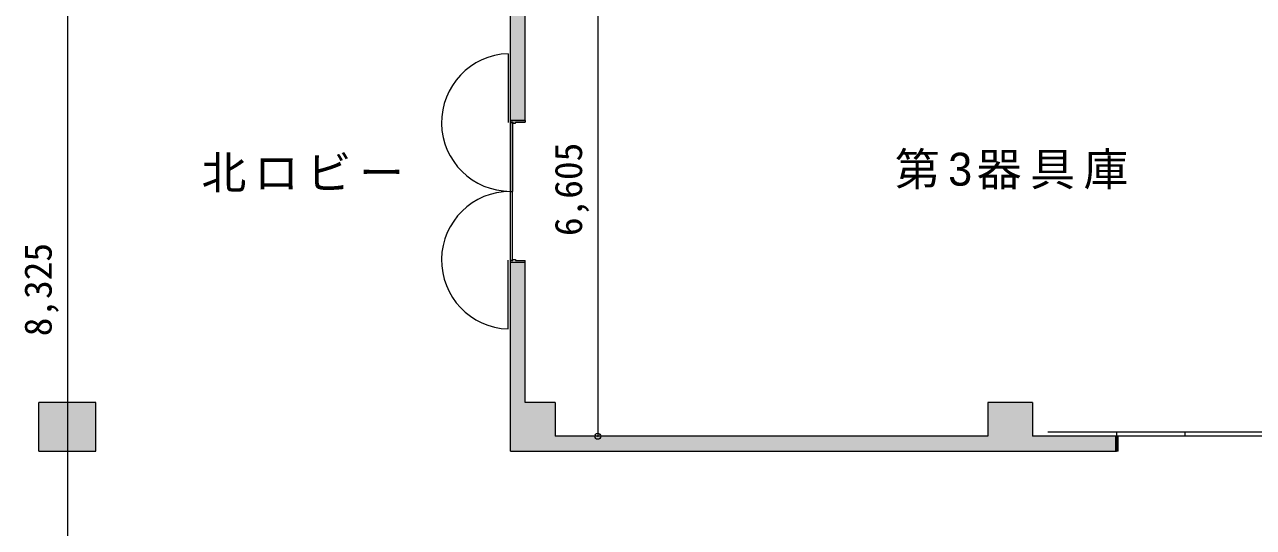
# Model space of a CAD drawing. Units: millimetres at full size, sheet at 1:200; details may follow other scales. Extents: x -96239 to 62349, y -170536 to 17264.
# Drawn here: x -33789 to -17365, y -49809 to -43087 of the extents above; entities that cross this region are included whole.
import ezdxf
from ezdxf.enums import TextEntityAlignment as Align

# ---------------------------------------------------------------- set-up
doc = ezdxf.new("R2010")
doc.units = ezdxf.units.MM
doc.header["$LTSCALE"] = 200
doc.header["$PDMODE"] = 32
doc.header["$PDSIZE"] = 80
for name, color, linetype, lineweight in [('0-1_躯体', 7, 'Continuous', 9), ('0-2_建具', 7, 'Continuous', 9), ('0-6_寸法', 4, 'Continuous', 5)]:
    doc.layers.add(name, color=color, linetype=linetype, lineweight=lineweight)
doc.layers.add('0-4_室名', color=7, linetype='Continuous')
doc.styles.add('ＭＳ ゴシック', font='')
doc.styles.add('ＭＳ Ｐゴシック', font='')
doc.styles.get('ＭＳ ゴシック').set_extended_font_data('MS Gothic')
doc.styles.get('ＭＳ Ｐゴシック').set_extended_font_data('MS PGothic')

msp = doc.modelspace()

# ---------------------------------------------------------------- linework, layer by layer
at = {"layer": '0-1_躯体'}
for p, q in [((-27296.1, -48791.2), (-27296.1, -41786.2)), ((-27096.1, -44371.2), (-27096.1, -42466.2)), ((-27096.1, -44371.2), (-27296.1, -44371.2)), ((-27296.1, -46261.2), (-27096.1, -46261.2)), ((-27096.1, -48141.2), (-27096.1, -46261.2)), ((-33596.1, -48791.2), (-33596.1, -48141.2)), ((-26696.1, -48141.2), (-27096.1, -48141.2)), ((-26696.1, -48141.2), (-26696.1, -48591.2)), ((-20316.1, -48141.2), (-20916.1, -48141.2)), ((-20916.1, -48141.2), (-20916.1, -48591.2)), ((-20316.1, -48141.2), (-20316.1, -48591.2)), ((-20916.1, -48591.2), (-26696.1, -48591.2)), ((-14616.1, -48591.2), (-20316.1, -48591.2)), ((-19196.1, -48591.2), (-19196.1, -48791.2)), ((-27296.1, -48791.2), (-19196.1, -48791.2))]:
    msp.add_line(p, q, dxfattribs=at)
msp.add_lwpolyline([(-33596.1, -48791.2), (-32836.1, -48791.2), (-32836.1, -48141.2), (-33596.1, -48141.2)], dxfattribs=at)
at = {"layer": '0-1_躯体', "color": 9}
for points in [[(-27296.1, -41786.2), (-27296.1, -44371.2), (-27096.1, -41786.2), (-27096.1, -44371.2)], [(-27096.1, -46261.2), (-27296.1, -46261.2), (-27096.1, -48791.2), (-27296.1, -48791.2)], [(-32836.1, -48141.2), (-33596.1, -48141.2), (-32836.1, -48791.2), (-33596.1, -48791.2)], [(-26696.1, -48141.2), (-27296.1, -48141.2), (-26696.1, -48791.2), (-27296.1, -48791.2)], [(-20316.1, -48141.2), (-20916.1, -48141.2), (-20316.1, -48591.2), (-20916.1, -48591.2)], [(-19216.1, -48591.2), (-27296.1, -48591.2), (-19216.1, -48791.2), (-27296.1, -48791.2)], [(-19216.1, -48591.2), (-19216.1, -48791.2), (-19196.1, -48591.2), (-19196.1, -48791.2)]]:
    msp.add_solid(points, dxfattribs=at)
at = {"layer": '0-2_建具', "color": 4, "lineweight": 5}
for p, q in [((-27326.1, -43476.7), (-27326.1, -44396.2)), ((-27326.1, -43476.7), (-27326.1, -44396.2)), ((-27326.1, -47155.7), (-27326.1, -46236.2)), ((-27326.1, -47155.7), (-27326.1, -46236.2)), ((-19196.1, -48536.2), (-20111.1, -48536.2))]:
    msp.add_line(p, q, dxfattribs=at)
at = {"layer": '0-2_建具'}
for p, q in [((-27296.1, -44371.2), (-27296.1, -44391.2)), ((-27296.1, -44371.2), (-27296.1, -44391.2)), ((-27296.1, -44396.2), (-27266.1, -44396.2)), ((-27296.1, -44396.2), (-27296.1, -45316.2)), ((-27296.1, -44396.2), (-27266.1, -44396.2)), ((-27296.1, -44396.2), (-27296.1, -45316.2)), ((-27266.1, -44396.2), (-27266.1, -45316.2)), ((-27266.1, -44396.2), (-27266.1, -45316.2)), ((-27261.1, -44406.2), (-27226.1, -44406.2)), ((-27261.1, -44406.2), (-27226.1, -44406.2)), ((-27226.1, -44406.2), (-27226.1, -44391.2)), ((-27226.1, -44391.2), (-27096.1, -44391.2)), ((-27226.1, -44406.2), (-27226.1, -44391.2)), ((-27226.1, -44391.2), (-27096.1, -44391.2)), ((-27296.1, -45316.2), (-27266.1, -45316.2)), ((-27296.1, -46236.2), (-27296.1, -45316.2)), ((-27296.1, -45316.2), (-27266.1, -45316.2)), ((-27296.1, -46236.2), (-27296.1, -45316.2)), ((-27296.1, -45316.2), (-27266.1, -45316.2)), ((-27296.1, -45316.2), (-27266.1, -45316.2)), ((-27266.1, -46236.2), (-27266.1, -45316.2)), ((-27266.1, -46236.2), (-27266.1, -45316.2)), ((-27296.1, -46236.2), (-27266.1, -46236.2)), ((-27296.1, -46236.2), (-27266.1, -46236.2)), ((-27296.1, -46261.2), (-27296.1, -46241.2)), ((-27296.1, -46261.2), (-27296.1, -46241.2)), ((-27261.1, -46226.2), (-27226.1, -46226.2)), ((-27261.1, -46226.2), (-27226.1, -46226.2)), ((-27226.1, -46226.2), (-27226.1, -46241.2)), ((-27226.1, -46226.2), (-27226.1, -46241.2)), ((-27226.1, -46241.2), (-27096.1, -46241.2)), ((-27226.1, -46241.2), (-27096.1, -46241.2)), ((-16446.1, -48536.2), (-19196.1, -48536.2)), ((-19196.1, -48591.2), (-19196.1, -48791.2)), ((-19171.1, -48591.2), (-19196.1, -48591.2)), ((-19171.1, -48791.2), (-19171.1, -48591.2)), ((-18281.1, -48536.2), (-18281.1, -48586.2)), ((-19171.1, -48791.2), (-19196.1, -48791.2))]:
    msp.add_line(p, q, dxfattribs=at)
for points in [[(-27296.1, -44371.2), (-27096.1, -44371.2), (-27096.1, -44391.2)], [(-27296.1, -44371.2), (-27096.1, -44371.2), (-27096.1, -44391.2)], [(-27296.1, -44391.2), (-27261.1, -44391.2), (-27261.1, -44406.2)], [(-27296.1, -44391.2), (-27261.1, -44391.2), (-27261.1, -44406.2)], [(-27296.1, -46241.2), (-27261.1, -46241.2), (-27261.1, -46226.2)], [(-27296.1, -46241.2), (-27261.1, -46241.2), (-27261.1, -46226.2)], [(-27296.1, -46261.2), (-27096.1, -46261.2), (-27096.1, -46241.2)], [(-27296.1, -46261.2), (-27096.1, -46261.2), (-27096.1, -46241.2)], [(-19196.1, -48536.2), (-19196.1, -48586.2), (-16446.1, -48586.2)]]:
    msp.add_lwpolyline(points, dxfattribs=at)
at = {"layer": '0-2_建具', "color": 4, "lineweight": 5}
for centre, start, end in [((-27296.1, -44396.2), 91.86867, 270), ((-27296.1, -44396.2), 91.86867, 270), ((-27296.1, -46236.2), 90, 268.13133), ((-27296.1, -46236.2), 90, 268.13133)]:
    msp.add_arc(centre, 920, start, end, dxfattribs=at)
at = {"layer": '0-6_寸法'}
for p, q in [((-26127.4, -41986.2), (-26127.4, -48591.2)), ((-33216.1, -42466.2), (-33216.1, -50791.2))]:
    msp.add_line(p, q, dxfattribs=at)
msp.add_point((-26127.4, -48591.2), dxfattribs=at)

# ---------------------------------------------------------------- texts
at = {"layer": '0-4_室名', "char_height": 439.9, "attachment_point": 7, "style": 'ＭＳ Ｐゴシック'}
for s, insert in [('\\T1.17;北ロビー', (-31424.9, -45328.2)), ('\\T1.19;第3器具庫', (-22158.6, -45289.7))]:
    msp.add_mtext(s, dxfattribs=dict(at, insert=insert))
at = {"layer": '0-6_寸法', "style": 'ＭＳ ゴシック'}
for s, p in [('6,605', (-26227.4, -45913.7)), ('8,325', (-33316.1, -47253.7))]:
    msp.add_text(s, height=366.6, rotation=90, dxfattribs=at).set_placement(p, align=Align.BOTTOM_LEFT)

doc.saveas('drawing.dxf')
